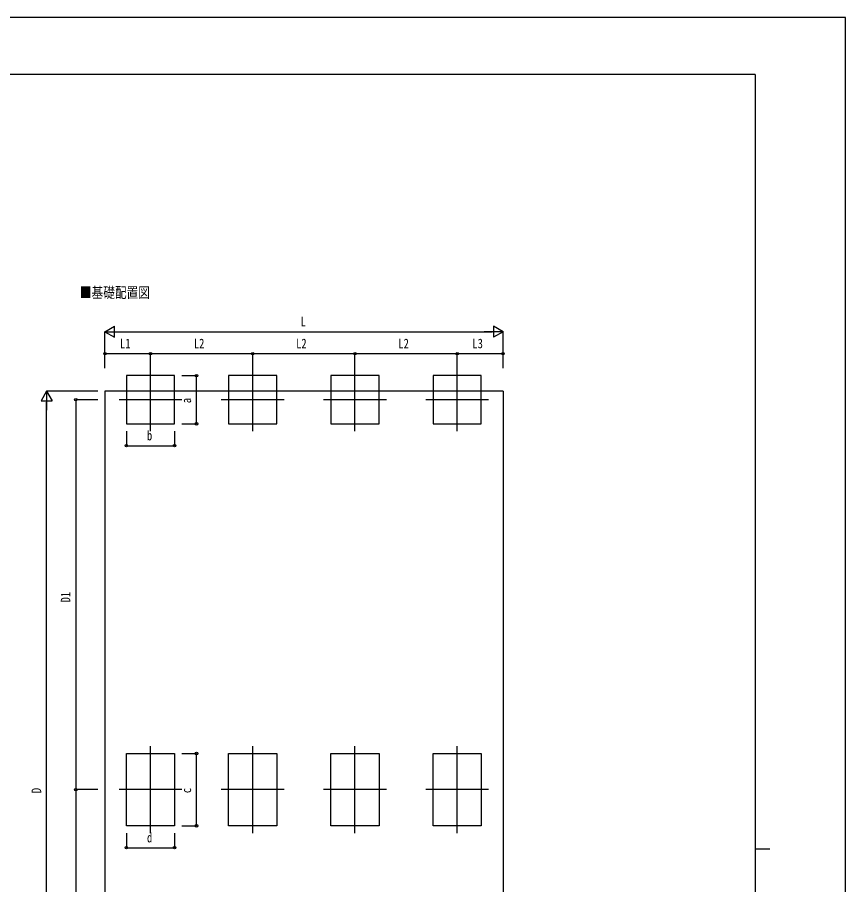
# Model space of a CAD drawing. Units: millimetres, scale not verified. Extents: x -16820 to 16820, y -11880 to 11880.
# Drawn here: x 5479 to 16820, y 11 to 11880 of the extents above; entities that cross this region are included whole.
import ezdxf
from ezdxf.enums import TextEntityAlignment as Align

# ---------------------------------------------------------------- set-up
doc = ezdxf.new("R2010")
doc.units = ezdxf.units.MM
doc.header["$LTSCALE"] = 60
for name, color, linetype in [('0-2_USER1', 3, 'Continuous'), ('0-3_YKK_12', 2, 'Continuous'), ('0-5_YKK_A1', 4, 'Continuous'), ('0-6_YKK_D', 6, 'Continuous'), ('0-7_YKK_ZWAK', 7, 'Continuous')]:
    doc.layers.add(name, color=color, linetype=linetype)
doc.styles.add('ＭＳ ゴシック', font='')
doc.styles.get('ＭＳ ゴシック').set_extended_font_data('MS Gothic')

msp = doc.modelspace()

# ---------------------------------------------------------------- linework, layer by layer
at = {"layer": '0-3_YKK_12'}
for p, q in [((7301.4, 6217.68), (7301.4, 7077.68)), ((8701.4, 6217.68), (8701.4, 7077.68)), ((10101.4, 6217.68), (10101.4, 7077.68)), ((11501.4, 6217.68), (11501.4, 7077.68)), ((7731.4, 6647.68), (6871.4, 6647.68)), ((9131.4, 6647.68), (8271.4, 6647.68)), ((10531.4, 6647.68), (9671.4, 6647.68)), ((11931.4, 6647.68), (11071.4, 6647.68)), ((7301.4, 716.18), (7301.4, 1906.18)), ((8701.4, 716.18), (8701.4, 1906.18)), ((10101.4, 716.18), (10101.4, 1906.18)), ((11501.4, 716.18), (11501.4, 1906.18)), ((7731.4, 1311.18), (6871.4, 1311.18)), ((9131.4, 1311.18), (8271.4, 1311.18)), ((10531.4, 1311.18), (9671.4, 1311.18)), ((11931.4, 1311.18), (11071.4, 1311.18))]:
    msp.add_line(p, q, dxfattribs=at)
at = {"layer": '0-5_YKK_A1'}
for p, q in [((7631.4, 6977.68), (6971.4, 6977.68)), ((6678.75, 6763.18), (6678.75, -4140.82)), ((12128.42, 6763.18), (6678.75, 6763.18))]:
    msp.add_line(p, q, dxfattribs=at)
for points in [[(6971.4, 6317.68), (7631.4, 6317.68), (7631.4, 6977.68), (6971.4, 6977.68)], [(8371.4, 6317.68), (9031.4, 6317.68), (9031.4, 6977.68), (8371.4, 6977.68)], [(9771.4, 6317.68), (10431.4, 6317.68), (10431.4, 6977.68), (9771.4, 6977.68)], [(11171.4, 6317.68), (11831.4, 6317.68), (11831.4, 6977.68), (11171.4, 6977.68)], [(7631.4, 1806.18), (7631.4, 816.18), (6971.4, 816.18), (6971.4, 1806.18)], [(9031.4, 1806.18), (9031.4, 816.18), (8371.4, 816.18), (8371.4, 1806.18)], [(10431.4, 1806.18), (10431.4, 816.18), (9771.4, 816.18), (9771.4, 1806.18)], [(11831.4, 1806.18), (11831.4, 816.18), (11171.4, 816.18), (11171.4, 1806.18)]]:
    msp.add_lwpolyline(points, close=True, dxfattribs=at)
msp.add_lwpolyline([(12128.42, 6763.18), (12128.42, -4140.82), (6678.75, -4140.82)], dxfattribs=at)
at = {"layer": '0-6_YKK_D'}
for p, q in [((6678.75, 7577.68), (6808.66, 7652.68)), ((6808.66, 7502.68), (6808.66, 7652.68)), ((12128.42, 7577.68), (11998.52, 7652.68)), ((11998.52, 7652.68), (11998.52, 7502.68)), ((6678.75, 7077.68), (6678.75, 7578.68)), ((6678.75, 7577.68), (6808.66, 7502.68)), ((6678.75, 7577.68), (6938.56, 7577.68)), ((6828.75, 7577.68), (11978.42, 7577.68)), ((12128.42, 7577.68), (11868.62, 7577.68)), ((12128.42, 7577.68), (11998.52, 7502.68)), ((12128.42, 7077.68), (12128.42, 7578.68)), ((6678.75, 7077.68), (6678.75, 7278.68)), ((6678.75, 7277.68), (7301.4, 7277.68)), ((7301.4, 7077.68), (7301.4, 7278.68)), ((7301.4, 7077.68), (7301.4, 7278.68)), ((7301.4, 7277.68), (8701.4, 7277.68)), ((8701.4, 7077.68), (8701.4, 7278.68)), ((8701.4, 7077.68), (8701.4, 7278.68)), ((8701.4, 7277.68), (10101.4, 7277.68)), ((10101.4, 7077.68), (10101.4, 7278.68)), ((10101.4, 7077.68), (10101.4, 7278.68)), ((10101.4, 7277.68), (11501.4, 7277.68)), ((11501.4, 7077.68), (11501.4, 7278.68)), ((11501.4, 7077.68), (11501.4, 7278.68)), ((11501.4, 7277.68), (12128.42, 7277.68)), ((12128.42, 7077.68), (12128.42, 7278.68)), ((7731.4, 6977.68), (7932.4, 6977.68)), ((7931.4, 6317.68), (7931.4, 6977.68)), ((5878.75, 6763.18), (5803.75, 6633.28)), ((6578.75, 6763.18), (5877.75, 6763.18)), ((5878.75, 6763.18), (5953.75, 6633.28)), ((5878.75, 6763.18), (5878.75, 6503.37)), ((6578.75, 6647.68), (6277.75, 6647.68)), ((6278.75, 6647.68), (6278.75, 1311.18)), ((5803.75, 6633.28), (5953.75, 6633.28)), ((5878.75, -3990.82), (5878.75, 6613.18)), ((7731.4, 6317.68), (7932.4, 6317.68)), ((6971.4, 6217.68), (6971.4, 6016.68)), ((7631.4, 6217.68), (7631.4, 6016.68)), ((6971.4, 6017.68), (7631.4, 6017.68)), ((7731.4, 1806.18), (7932.4, 1806.18)), ((7931.4, 816.18), (7931.4, 1806.18)), ((6578.75, 1311.18), (6277.75, 1311.18)), ((6578.75, 1311.18), (6277.75, 1311.18)), ((6278.75, 1311.18), (6278.75, -4025.32)), ((6971.4, 716.18), (6971.4, 515.18)), ((7631.4, 716.18), (7631.4, 515.18)), ((7731.4, 816.18), (7932.4, 816.18)), ((6971.4, 516.18), (7631.4, 516.18))]:
    msp.add_line(p, q, dxfattribs=at)
for centre in [(6678.75, 7277.68), (7301.4, 7277.68), (7301.4, 7277.68), (8701.4, 7277.68), (8701.4, 7277.68), (10101.4, 7277.68), (10101.4, 7277.68), (11501.4, 7277.68), (11501.4, 7277.68), (12128.42, 7277.68), (7931.4, 6977.68), (6278.75, 6647.68), (7931.4, 6317.68), (6971.4, 6017.68), (7631.4, 6017.68), (7931.4, 1806.18), (6278.75, 1311.18), (6278.75, 1311.18), (7931.4, 816.18), (6971.4, 516.18), (7631.4, 516.18)]:
    msp.add_circle(centre, 17, dxfattribs=at)
at = {"layer": '0-7_YKK_ZWAK'}
for p, q in [((15580.08, 11100), (-15619.92, 11100)), ((15580.08, 11100), (15580.08, -10100)), ((15580.08, 500), (15780.08, 500))]:
    msp.add_line(p, q, dxfattribs=at)
msp.add_lwpolyline([(-16820, -11880), (16820, -11880), (16820, 11880), (-16820, 11880)], close=True, dxfattribs=at)

# ---------------------------------------------------------------- texts
at = {"layer": '0-2_USER1', "style": 'ＭＳ ゴシック', "width": 0.8}
msp.add_text('■基礎配置図', height=146.6, dxfattribs=at).set_placement((6334.38, 7997.29), align=Align.BOTTOM_LEFT)
at = {"layer": '0-6_YKK_D', "style": 'ＭＳ ゴシック', "width": 0.8}
for s, p in [('L', (9355.59, 7611.68)), ('L1', (6884.48, 7311.68)), ('L2', (7895.8, 7311.68)), ('L2', (9295.8, 7311.68)), ('L2', (10695.8, 7311.68)), ('L3', (11709.31, 7311.68)), ('b', (7253.4, 6051.68)), ('d', (7253.4, 550.18))]:
    msp.add_text(s, height=132, dxfattribs=at).set_placement(p, align=Align.BOTTOM_LEFT)
for s, p in [('a', (7897.4, 6599.68)), ('D1', (6244.75, 3873.83)), ('D', (5844.75, 1263.18)), ('c', (7897.4, 1263.18))]:
    msp.add_text(s, height=132, rotation=90, dxfattribs=at).set_placement(p, align=Align.BOTTOM_LEFT)

doc.saveas('drawing.dxf')
